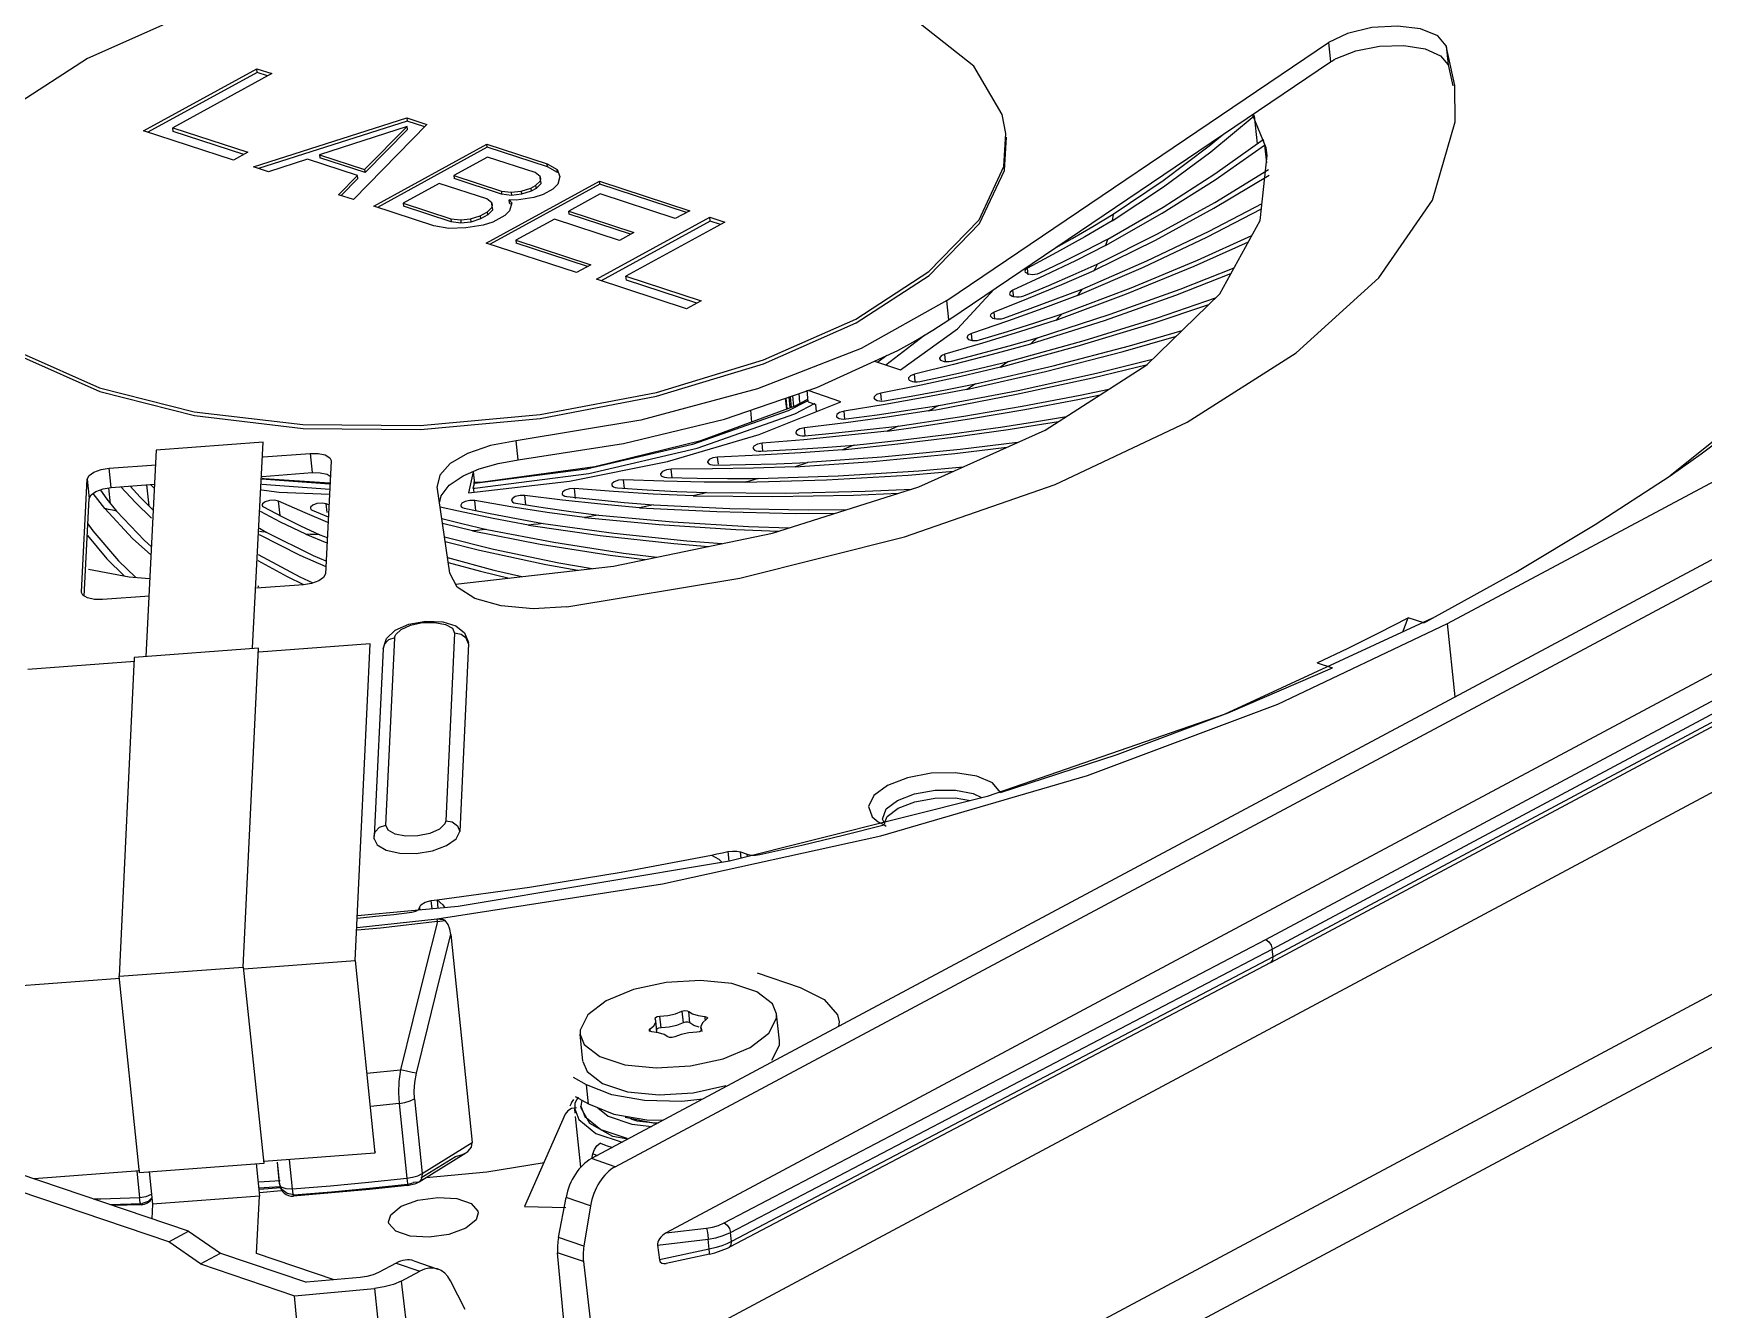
# Model space of a CAD drawing. Header units: millimetres. Extents: x 0 to 594, y 0 to 420.
# Drawn here: x 146.88 to 185.75, y 204.98 to 234.67 of the extents above; entities that cross this region are included whole.
import ezdxf

# ---------------------------------------------------------------- set-up
doc = ezdxf.new("R2010")
doc.units = ezdxf.units.MM
doc.header["$LTSCALE"] = 32.67
doc.layers.add('ASSEM_MEM', color=7, linetype='CONTINUOUS')

msp = doc.modelspace()

# ---------------------------------------------------------------- linework, layer by layer
at = {"layer": 'ASSEM_MEM', "color": 7, "linetype": 'CONTINUOUS'}
for p, q in [((168.765, 233.913), (167.516, 234.896)), ((168.143, 228.457), (177.023, 234.458)), ((177.023, 234.458), (177.069, 234.01)), ((179.962, 233.462), (179.763, 234.385)), ((179.763, 234.385), (179.809, 233.937)), ((179.794, 220.939), (205.227, 234.533)), ((148.145, 234.09), (146.445, 232.986)), ((168.189, 228.009), (177.069, 234.01)), ((149.443, 232.408), (152.08, 233.851)), ((152.089, 233.761), (149.551, 232.373)), ((152.429, 233.736), (150.129, 232.478)), ((152.08, 233.851), (152.429, 233.736)), ((152.089, 233.761), (152.08, 233.851)), ((152.33, 233.682), (152.089, 233.761)), ((169.427, 232.786), (168.765, 233.913)), ((179.809, 233.937), (179.914, 233.452)), ((206.641, 233.485), (159.872, 208.488)), ((179.967, 232.614), (179.962, 233.462)), ((150.129, 232.478), (151.877, 231.905)), ((150.138, 232.388), (150.129, 232.478)), ((152.006, 231.568), (155.575, 232.705)), ((155.583, 232.633), (152.121, 231.531)), ((155.584, 232.506), (153.545, 231.849)), ((156.041, 232.552), (154.337, 230.804)), ((154.593, 231.505), (155.584, 232.506)), ((155.591, 232.434), (154.601, 231.434)), ((155.575, 232.705), (156.041, 232.552)), ((155.575, 232.705), (155.583, 232.633)), ((155.99, 232.5), (155.583, 232.633)), ((155.591, 232.434), (155.584, 232.506)), ((169.516, 232.344), (169.427, 232.786)), ((174.28, 231.92), (175.29, 232.755)), ((175.573, 232.01), (175.254, 232.783)), ((175.29, 232.755), (175.271, 232.795)), ((175.29, 232.755), (175.358, 232.099)), ((151.54, 231.721), (149.443, 232.408)), ((151.778, 231.851), (150.138, 232.388)), ((154.803, 230.652), (157.439, 232.094)), ((157.439, 232.094), (158.837, 231.636)), ((157.447, 232.022), (157.439, 232.094)), ((174.378, 231.403), (175.501, 232.2)), ((174.385, 231.268), (175.535, 232.073)), ((175.535, 232.073), (175.578, 231.66)), ((151.877, 231.905), (151.54, 231.721)), ((153.262, 231.745), (152.356, 231.454)), ((154.427, 231.364), (153.262, 231.745)), ((153.545, 231.849), (154.593, 231.505)), ((153.545, 231.849), (153.552, 231.777)), ((154.601, 231.434), (153.552, 231.777)), ((157.447, 232.022), (154.889, 230.623)), ((157.452, 231.795), (156.667, 231.366)), ((158.845, 231.564), (157.447, 232.022)), ((158.559, 231.432), (157.452, 231.795)), ((175.43, 230.318), (175.597, 231.828)), ((175.597, 231.828), (175.573, 232.01)), ((152.356, 231.454), (152.006, 231.568)), ((153.987, 230.919), (154.427, 231.364)), ((154.435, 231.292), (154.046, 230.899)), ((154.435, 231.292), (154.427, 231.364)), ((154.593, 231.505), (154.601, 231.434)), ((156.667, 231.366), (157.774, 231.003)), ((156.667, 231.366), (156.674, 231.294)), ((157.781, 230.931), (156.674, 231.294)), ((158.678, 231.344), (158.559, 231.432)), ((158.678, 231.344), (158.685, 231.273)), ((158.682, 231.245), (158.678, 231.344)), ((158.837, 231.636), (159.073, 231.509)), ((158.845, 231.564), (158.837, 231.636)), ((159.08, 231.438), (158.845, 231.564)), ((159.08, 231.438), (159.073, 231.509)), ((159.073, 231.509), (159.137, 231.341)), ((159.137, 231.341), (159.088, 231.161)), ((174.356, 230.603), (175.637, 231.372)), ((174.377, 230.741), (175.629, 231.502)), ((154.337, 230.804), (153.987, 230.919)), ((156.33, 231.181), (155.489, 230.721)), ((157.437, 230.819), (156.33, 231.181)), ((157.424, 229.792), (160.061, 231.235)), ((160.068, 231.163), (157.511, 229.764)), ((157.774, 231.003), (158.005, 230.976)), ((157.774, 231.003), (157.781, 230.931)), ((158.012, 230.904), (157.781, 230.931)), ((158.005, 230.976), (158.233, 230.999)), ((158.005, 230.976), (158.012, 230.904)), ((158.241, 230.928), (158.012, 230.904)), ((158.233, 230.999), (158.46, 231.072)), ((158.233, 230.999), (158.241, 230.928)), ((158.467, 231.001), (158.241, 230.928)), ((158.46, 231.072), (158.572, 231.134)), ((158.46, 231.072), (158.467, 231.001)), ((158.58, 231.062), (158.467, 231.001)), ((158.748, 230.925), (158.527, 230.854)), ((158.572, 231.134), (158.682, 231.245)), ((158.572, 231.134), (158.58, 231.062)), ((158.69, 231.173), (158.58, 231.062)), ((158.682, 231.245), (158.69, 231.173)), ((158.973, 231.047), (158.749, 230.925)), ((159.088, 231.161), (158.974, 231.047)), ((160.074, 230.936), (159.345, 230.537)), ((160.061, 231.235), (162.158, 230.547)), ((160.068, 231.163), (160.061, 231.235)), ((162.079, 230.504), (160.068, 231.163)), ((161.822, 230.363), (160.074, 230.936)), ((156.201, 230.193), (154.803, 230.652)), ((155.489, 230.721), (156.596, 230.358)), ((155.489, 230.721), (155.496, 230.649)), ((156.603, 230.287), (155.496, 230.649)), ((157.282, 230.428), (157.45, 230.52)), ((157.556, 230.731), (157.437, 230.819)), ((157.45, 230.52), (157.56, 230.631)), ((157.458, 230.448), (157.45, 230.52)), ((157.568, 230.559), (157.458, 230.448)), ((157.556, 230.731), (157.563, 230.659)), ((157.56, 230.631), (157.556, 230.731)), ((157.56, 230.631), (157.568, 230.559)), ((157.966, 230.547), (157.856, 230.436)), ((158.128, 230.789), (157.955, 230.796)), ((157.955, 230.796), (158.015, 230.727)), ((157.962, 230.724), (157.955, 230.796)), ((157.984, 230.7), (157.962, 230.724)), ((158.015, 230.727), (157.966, 230.547)), ((158.527, 230.854), (158.128, 230.789)), ((159.345, 230.537), (160.859, 230.041)), ((159.352, 230.465), (159.345, 230.537)), ((160.426, 208.3), (202.575, 230.828)), ((162.158, 230.547), (161.822, 230.363)), ((174.193, 229.931), (175.46, 230.587)), ((174.241, 230.069), (175.474, 230.716)), ((156.548, 230.129), (156.201, 230.193)), ((156.95, 230.144), (156.548, 230.129)), ((156.596, 230.358), (156.827, 230.332)), ((156.596, 230.358), (156.603, 230.287)), ((156.834, 230.26), (156.603, 230.287)), ((156.827, 230.332), (157.055, 230.355)), ((156.827, 230.332), (156.834, 230.26)), ((157.063, 230.283), (156.834, 230.26)), ((157.349, 230.21), (156.95, 230.144)), ((157.055, 230.355), (157.282, 230.428)), ((157.055, 230.355), (157.063, 230.283)), ((157.289, 230.356), (157.063, 230.283)), ((157.282, 230.428), (157.289, 230.356)), ((157.458, 230.448), (157.289, 230.356)), ((157.575, 230.283), (157.349, 230.21)), ((157.856, 230.436), (157.575, 230.283)), ((159.008, 230.353), (158.11, 229.862)), ((160.523, 229.856), (159.008, 230.353)), ((160.78, 229.997), (159.352, 230.465)), ((159.988, 228.952), (162.624, 230.395)), ((162.633, 230.305), (160.096, 228.917)), ((162.974, 230.28), (160.674, 229.022)), ((162.624, 230.395), (162.974, 230.28)), ((162.633, 230.305), (162.624, 230.395)), ((162.875, 230.226), (162.633, 230.305)), ((167.72, 229.129), (168.891, 230.333)), ((167.732, 229.042), (168.902, 230.245)), ((171.988, 230.313), (171.352, 229.94)), ((171.541, 230.181), (172.01, 230.462)), ((174.49, 228.609), (175.43, 230.318)), ((159.521, 229.105), (157.424, 229.792)), ((158.11, 229.862), (159.858, 229.289)), ((158.11, 229.862), (158.118, 229.79)), ((159.779, 229.246), (158.118, 229.79)), ((160.859, 230.041), (160.523, 229.856)), ((171.831, 229.733), (171.133, 229.38)), ((171.366, 229.617), (171.882, 229.883)), ((173.898, 229.256), (175.157, 229.822)), ((173.972, 229.394), (175.239, 229.97)), ((159.858, 229.289), (159.521, 229.105)), ((162.085, 228.265), (159.988, 228.952)), ((160.674, 229.022), (162.421, 228.449)), ((160.683, 228.932), (160.674, 229.022)), ((162.322, 228.395), (160.683, 228.932)), ((166.02, 228.026), (167.72, 229.129)), ((166.029, 227.936), (167.732, 229.042)), ((170.034, 229.054), (170.018, 229.213)), ((171.56, 229.151), (170.805, 228.822)), ((171.081, 229.053), (171.641, 229.301)), ((173.472, 228.584), (174.751, 229.083)), ((173.573, 228.721), (174.823, 229.215)), ((202.811, 228.78), (161.609, 206.759)), ((168.389, 227.801), (169.239, 228.718)), ((169.696, 228.535), (169.679, 228.697)), ((171.177, 228.573), (170.371, 228.27)), ((170.688, 228.492), (171.286, 228.722)), ((172.794, 226.957), (174.49, 228.609)), ((162.421, 228.449), (162.085, 228.265)), ((168.143, 228.457), (166.15, 227.343)), ((168.189, 228.009), (168.143, 228.457)), ((169.26, 228.024), (169.243, 228.188)), ((172.918, 227.921), (174.24, 228.365)), ((173.045, 228.056), (174.394, 228.515)), ((175.565, 213.587), (203.401, 228.465)), ((175.713, 213.364), (203.539, 228.237)), ((163.874, 227.074), (166.02, 228.026)), ((163.877, 226.982), (166.029, 227.936)), ((167.062, 226.841), (168.389, 227.801)), ((170.684, 228.003), (169.834, 227.727)), ((172.394, 227.402), (173.618, 227.76)), ((175.683, 213.055), (203.515, 227.93)), ((203.558, 228.055), (175.732, 213.183)), ((166.718, 226.958), (167.631, 227.655)), ((168.97, 227.462), (168.094, 227.206)), ((168.73, 227.526), (168.713, 227.69)), ((168.903, 227.539), (169.55, 227.737)), ((168.923, 227.22), (169.59, 227.401)), ((169.834, 227.727), (168.97, 227.462)), ((170.087, 227.444), (169.198, 227.2)), ((169.59, 227.401), (170.251, 227.587)), ((170.618, 226.936), (172.394, 227.402)), ((172.243, 227.271), (173.483, 227.628)), ((146.648, 227.219), (148.421, 226.428)), ((146.658, 227.129), (148.43, 226.338)), ((161.381, 226.319), (163.874, 227.074)), ((161.385, 226.228), (163.877, 226.982)), ((165.117, 226.43), (166.999, 227.295)), ((166.457, 227.046), (167.062, 226.841)), ((166.745, 227.179), (166.537, 227.02)), ((167.969, 227.107), (167.996, 227.068)), ((167.996, 227.068), (168.076, 227.039)), ((168.111, 227.043), (168.094, 227.206)), ((168.249, 227.046), (168.923, 227.22)), ((169.198, 227.2), (168.299, 226.965)), ((168.894, 226.878), (169.578, 227.041)), ((170.436, 226.804), (172.243, 227.271)), ((171.624, 226.767), (172.929, 227.089)), ((173.732, 225.622), (176.27, 227.241)), ((168.299, 226.965), (167.389, 226.741)), ((167.406, 226.58), (167.389, 226.741)), ((167.509, 226.573), (168.204, 226.722)), ((168.204, 226.722), (168.894, 226.878)), ((169.389, 226.903), (168.47, 226.69)), ((168.597, 226.382), (170.436, 226.804)), ((168.809, 226.514), (170.618, 226.936)), ((170.426, 225.441), (172.794, 226.957)), ((171.532, 226.658), (172.806, 226.97)), ((187.775, 226.62), (184.968, 224.376)), ((148.421, 226.428), (150.627, 225.869)), ((148.43, 226.338), (150.636, 225.78)), ((158.674, 225.801), (161.381, 226.319)), ((158.678, 225.711), (161.385, 226.228)), ((164.494, 225.958), (164.468, 226.21)), ((164.495, 226.219), (164.521, 225.969)), ((164.548, 226.237), (164.574, 225.988)), ((164.723, 226.08), (164.701, 226.289)), ((164.914, 226.099), (164.887, 226.368)), ((165.676, 226.101), (164.911, 226.36)), ((166.622, 226.14), (166.605, 226.298)), ((168.106, 226.377), (168.809, 226.514)), ((169.893, 225.996), (171.243, 226.251)), ((171.19, 226.156), (171.709, 226.263)), ((171.243, 226.251), (171.907, 226.39)), ((150.627, 225.869), (153.158, 225.571)), ((164.447, 225.892), (162.224, 225.109)), ((162.33, 225.019), (164.601, 225.819)), ((162.419, 225.196), (164.612, 226.002)), ((163.568, 225.905), (163.596, 225.629)), ((163.776, 225.336), (165.676, 226.101)), ((164.414, 225.929), (164.388, 226.183)), ((164.427, 225.934), (164.4, 226.187)), ((164.902, 226.125), (164.447, 225.892)), ((164.601, 225.819), (165.08, 226.065)), ((164.612, 226.002), (164.887, 226.15)), ((164.914, 226.099), (165.094, 226.039)), ((165.111, 225.873), (165.094, 226.039)), ((165.767, 225.697), (165.748, 225.881)), ((167.714, 225.886), (166.755, 225.743)), ((167.233, 225.901), (167.95, 226.011)), ((167.764, 225.912), (167.714, 225.886)), ((168.534, 225.765), (169.893, 225.996)), ((168.716, 225.711), (169.957, 225.923)), ((169.957, 225.923), (171.19, 226.156)), ((150.636, 225.78), (153.165, 225.481)), ((153.158, 225.571), (155.886, 225.548)), ((153.165, 225.481), (155.892, 225.458)), ((155.886, 225.548), (158.674, 225.801)), ((155.892, 225.458), (158.678, 225.711)), ((161.019, 225.673), (158.12, 225.195)), ((165.791, 225.612), (164.825, 225.493)), ((164.844, 225.308), (164.825, 225.493)), ((166.75, 225.419), (165.782, 225.313)), ((166.755, 225.743), (165.791, 225.612)), ((166.283, 225.453), (167.006, 225.536)), ((166.751, 225.419), (167.407, 225.511)), ((167.006, 225.536), (167.516, 225.609)), ((167.407, 225.511), (168.062, 225.608)), ((167.485, 224.12), (170.426, 225.441)), ((168.062, 225.608), (168.716, 225.711)), ((168.288, 225.277), (169.571, 225.457)), ((169.385, 225.512), (170.133, 225.626)), ((169.571, 225.457), (170.194, 225.552)), ((170.133, 225.626), (170.879, 225.747)), ((170.194, 225.552), (170.736, 225.64)), ((170.662, 224.178), (173.732, 225.622)), ((170.879, 225.747), (170.912, 225.752)), ((152.232, 225.161), (149.743, 224.975)), ((151.986, 220.373), (152.232, 225.161)), ((158.166, 224.747), (158.12, 225.195)), ((162.224, 225.109), (159.752, 224.535)), ((159.951, 224.597), (162.419, 225.196)), ((164.812, 225.218), (163.842, 225.136)), ((163.861, 224.953), (163.842, 225.136)), ((165.782, 225.313), (164.812, 225.218)), ((165.261, 225.038), (165.987, 225.093)), ((168.329, 224.893), (169.533, 225.04)), ((185.694, 224.885), (186.376, 225.403)), ((149.743, 224.975), (149.497, 220.169)), ((152.231, 224.818), (153.326, 224.9)), ((153.326, 224.9), (153.372, 224.451)), ((153.812, 224.718), (153.678, 222.099)), ((153.812, 224.732), (153.812, 224.718)), ((159.806, 224.434), (162.33, 225.019)), ((162.572, 224.697), (162.599, 224.658)), ((162.825, 224.645), (162.807, 224.814)), ((163.626, 225.02), (163.663, 224.975)), ((165.712, 224.984), (164.742, 224.915)), ((166.626, 224.811), (164.898, 224.685)), ((184.968, 224.376), (185.694, 224.885)), ((148.004, 221.678), (148.138, 224.298)), ((148.138, 224.298), (148.185, 223.849)), ((148.647, 224.553), (149.742, 224.634)), ((148.694, 224.104), (148.647, 224.553)), ((153.773, 224.181), (152.192, 224.298)), ((152.206, 224.325), (152.251, 224.317)), ((152.208, 224.365), (153.372, 224.451)), ((152.251, 224.317), (153.777, 224.211)), ((153.721, 224.413), (153.794, 224.369)), ((156.34, 224.393), (156.28, 224.134)), ((156.563, 224.158), (156.886, 224.378)), ((157.117, 224.469), (157.011, 223.983)), ((157.117, 224.469), (157.145, 224.2)), ((157.155, 224.092), (159.806, 224.434)), ((159.752, 224.535), (157.156, 224.201)), ((157.339, 224.241), (159.951, 224.597)), ((160.637, 224.079), (160.616, 224.284)), ((161.475, 224.412), (161.494, 224.38)), ((161.749, 224.331), (161.729, 224.529)), ((163.448, 224.226), (165.336, 224.285)), ((164.608, 224.586), (163.644, 224.554)), ((165.336, 224.285), (167.239, 224.395)), ((167.239, 224.395), (168.293, 224.483)), ((183.223, 223.244), (184.968, 224.376)), ((148.544, 223.616), (148.275, 223.969)), ((148.445, 224.04), (148.594, 223.836)), ((148.682, 223.725), (148.643, 224.099)), ((148.694, 224.104), (149.702, 224.179)), ((149.576, 223.675), (149.525, 224.166)), ((149.698, 224.092), (149.608, 224.172)), ((152.192, 224.051), (152.604, 223.994)), ((152.198, 224.182), (153.779, 224.066)), ((152.604, 223.994), (153.773, 223.949)), ((156.28, 224.134), (156.282, 224.12)), ((156.574, 222.11), (156.282, 224.12)), ((157.121, 224.09), (157.145, 224.2)), ((157.121, 224.091), (157.155, 224.092)), ((157.121, 224.09), (157.131, 223.995)), ((157.156, 224.201), (157.125, 224.2)), ((157.126, 224.233), (157.339, 224.241)), ((158.342, 223.7), (158.319, 223.919)), ((159.186, 223.964), (159.192, 223.946)), ((159.5, 223.851), (159.476, 224.08)), ((160.344, 224.166), (160.355, 224.142)), ((161.855, 224.016), (162.551, 223.986)), ((163.446, 224.226), (162.496, 224.233)), ((164.082, 223.046), (167.485, 224.12)), ((165.968, 223.926), (167.019, 223.973)), ((167.156, 222.956), (170.662, 224.178)), ((148.068, 221.58), (148.185, 223.849)), ((148.544, 223.616), (149.19, 222.919)), ((148.594, 223.836), (148.819, 223.554)), ((148.819, 223.554), (149.47, 222.871)), ((149.634, 223.392), (149.264, 223.753)), ((152.635, 223.301), (152.166, 223.544)), ((152.241, 223.653), (152.666, 223.432)), ((152.624, 223.453), (152.589, 223.79)), ((153.333, 223.647), (153.33, 223.625)), ((153.373, 223.576), (153.746, 223.419)), ((153.76, 223.702), (153.698, 223.724)), ((153.719, 223.523), (153.698, 223.724)), ((156.779, 223.551), (156.35, 223.649)), ((157.586, 223.384), (156.779, 223.551)), ((156.829, 223.691), (156.83, 223.689)), ((156.912, 223.628), (157.515, 223.502)), ((157.178, 223.563), (157.153, 223.802)), ((158.012, 223.805), (158.014, 223.795)), ((158.11, 223.739), (158.745, 223.64)), ((159.707, 223.407), (158.842, 223.527)), ((160.986, 223.634), (160.086, 223.717)), ((148.155, 223.262), (148.27, 223.094)), ((152.146, 223.157), (152.302, 223.067)), ((153.227, 223.016), (152.635, 223.301)), ((157.101, 223.098), (156.405, 223.27)), ((157.439, 223.127), (158.998, 222.83)), ((158.409, 223.228), (157.586, 223.384)), ((158.409, 223.228), (160.073, 222.99)), ((158.745, 223.269), (160.392, 223.042)), ((160.039, 223.461), (161.761, 223.305)), ((181.377, 222.138), (183.223, 223.244)), ((148.141, 222.991), (148.596, 222.445)), ((149.19, 222.919), (149.618, 222.536)), ((149.47, 222.871), (149.628, 222.732)), ((152.138, 223.013), (153.083, 222.533)), ((152.302, 223.067), (153.395, 222.523)), ((153.227, 223.016), (153.715, 222.817)), ((153.553, 223.005), (153.721, 222.938)), ((156.451, 222.955), (157.59, 222.671)), ((156.467, 222.848), (157.266, 222.644)), ((160.073, 222.99), (161.788, 222.801)), ((160.38, 222.274), (164.082, 223.046)), ((161.788, 222.801), (162.595, 222.736)), ((163.327, 221.994), (167.156, 222.956)), ((148.596, 222.445), (148.998, 222.049)), ((152.107, 222.405), (152.786, 222.033)), ((152.114, 222.546), (153.087, 222.023)), ((153.083, 222.533), (153.687, 222.269)), ((153.395, 222.523), (153.693, 222.395)), ((156.521, 222.474), (157.6, 222.181)), ((156.537, 222.363), (157.289, 222.155)), ((157.266, 222.644), (158.805, 222.313)), ((157.59, 222.671), (159.115, 222.351)), ((158.805, 222.313), (159.554, 222.18)), ((159.115, 222.351), (159.886, 222.218)), ((160.308, 222.529), (161.114, 222.427)), ((162.523, 204.492), (196.165, 222.473)), ((148.163, 222.207), (149.112, 222.027)), ((149.112, 222.027), (149.59, 221.991)), ((152.786, 222.033), (153.172, 221.851)), ((153.087, 222.023), (153.386, 221.884)), ((156.71, 221.856), (160.38, 222.274)), ((157.289, 222.155), (157.955, 221.998)), ((157.6, 222.181), (158.25, 222.032)), ((159.298, 221.325), (163.327, 221.994)), ((179.438, 221.061), (181.377, 222.138)), ((148.004, 221.664), (148.004, 221.678)), ((148.036, 221.599), (148.004, 221.664)), ((148.142, 221.535), (148.036, 221.599)), ((149.586, 221.578), (148.491, 221.497)), ((153.169, 221.844), (152.074, 221.763)), ((152.104, 221.814), (152.132, 221.798)), ((175.84, 219.063), (179.794, 220.939)), ((178.189, 220.72), (178.879, 221.075)), ((179.236, 220.954), (178.879, 221.075)), ((179.971, 219.231), (179.794, 220.939)), ((150.034, 206.552), (109.138, 220.426)), ((152.12, 220.366), (149.233, 220.15)), ((151.769, 212.947), (152.12, 220.366)), ((154.718, 220.47), (152.129, 220.276)), ((154.369, 213.095), (154.718, 220.47)), ((155.021, 220.354), (155.101, 220.59)), ((155.086, 216.245), (155.293, 220.609)), ((155.293, 220.609), (155.148, 220.562)), ((155.293, 220.609), (155.296, 220.633)), ((155.296, 220.633), (155.304, 220.657)), ((155.304, 220.657), (155.316, 220.682)), ((156.685, 220.713), (156.48, 216.349)), ((157.012, 220.467), (156.806, 216.103)), ((156.919, 220.722), (157.011, 220.495)), ((157.012, 220.467), (156.958, 220.598)), ((157.012, 220.467), (157.011, 220.494)), ((149.243, 220.06), (146.754, 219.874)), ((149.233, 220.15), (148.882, 212.731)), ((155.021, 220.354), (154.814, 215.99)), ((176.755, 220.028), (177.114, 219.906)), ((174.687, 218.86), (177.114, 219.906)), ((172.101, 217.89), (174.687, 218.86)), ((169.385, 217.009), (172.101, 217.89)), ((169.081, 216.918), (163.079, 215.413)), ((166.438, 216.935), (166.314, 216.682)), ((166.99, 216.822), (167.39, 216.976)), ((166.314, 216.682), (166.399, 216.444)), ((166.641, 216.39), (166.729, 216.624)), ((166.729, 216.624), (166.99, 216.822)), ((166.749, 216.447), (167.009, 216.642)), ((154.94, 216.198), (155.086, 216.245)), ((155.137, 216.128), (155.086, 216.245)), ((155.299, 216.037), (155.137, 216.128)), ((165.727, 216.012), (166.68, 216.252)), ((166.399, 216.444), (166.54, 216.325)), ((166.54, 216.325), (166.68, 216.252)), ((166.707, 216.267), (166.641, 216.39)), ((166.68, 216.252), (166.731, 216.222)), ((166.692, 216.295), (166.749, 216.447)), ((154.815, 215.926), (154.883, 215.792)), ((155.545, 215.991), (155.299, 216.037)), ((161.522, 214.881), (166.605, 215.999)), ((163.079, 215.413), (156.769, 214.353)), ((162.66, 215.552), (162.835, 215.454)), ((162.835, 215.454), (162.903, 215.383)), ((163.047, 215.632), (163.07, 215.411)), ((163.338, 215.625), (163.497, 215.571)), ((163.353, 215.481), (163.338, 215.625)), ((163.497, 215.571), (163.583, 215.553)), ((163.502, 215.519), (163.497, 215.571)), ((191.046, 215.037), (170.789, 204.211)), ((156.279, 214.072), (161.522, 214.881)), ((156.769, 214.353), (154.424, 214.14)), ((155.688, 214.22), (155.785, 214.243)), ((155.872, 214.329), (155.878, 214.272)), ((156.144, 214.492), (156.279, 214.509)), ((156.164, 214.298), (156.144, 214.492)), ((156.279, 214.509), (156.299, 214.31)), ((154.958, 213.854), (154.416, 213.801)), ((154.419, 213.866), (156.279, 214.072)), ((156.287, 214.007), (154.958, 213.854)), ((156.595, 213.7), (156.574, 213.826)), ((191.166, 213.872), (171.422, 203.318)), ((156.595, 213.7), (157.096, 208.861)), ((162.961, 206.992), (175.565, 213.587)), ((151.78, 212.901), (154.369, 213.095)), ((154.369, 213.095), (154.833, 208.612)), ((175.683, 213.055), (163.082, 206.428)), ((163.108, 206.769), (175.713, 213.364)), ((175.732, 213.183), (163.13, 206.556)), ((175.732, 213.183), (175.713, 213.364)), ((146.405, 212.498), (148.894, 212.685)), ((148.882, 212.731), (151.769, 212.947)), ((149.356, 208.158), (148.882, 212.731)), ((151.769, 212.947), (152.243, 208.374)), ((163.725, 212.812), (164.728, 212.471)), ((164.728, 212.471), (165.287, 212.194)), ((161.465, 211.804), (161.648, 211.82)), ((161.976, 211.916), (162.004, 211.647)), ((162.163, 211.645), (162.135, 211.914)), ((162.351, 211.816), (162.505, 211.794)), ((164.244, 211.227), (164.179, 211.854)), ((161.229, 211.453), (161.211, 211.474)), ((161.278, 211.441), (161.229, 211.453)), ((161.237, 211.459), (161.233, 211.505)), ((161.432, 211.419), (161.278, 211.441)), ((161.353, 211.743), (161.381, 211.474)), ((161.366, 211.698), (161.353, 211.743)), ((161.365, 211.664), (161.366, 211.698)), ((161.394, 211.429), (161.367, 211.698)), ((161.403, 211.794), (161.465, 211.804)), ((161.492, 211.535), (161.465, 211.804)), ((161.676, 211.551), (161.492, 211.535)), ((161.852, 211.589), (161.676, 211.551)), ((162.004, 211.647), (161.852, 211.589)), ((162.061, 211.663), (162.004, 211.647)), ((162.122, 211.662), (162.061, 211.663)), ((162.163, 211.645), (162.122, 211.662)), ((162.319, 211.431), (162.136, 211.415)), ((162.252, 211.588), (162.163, 211.645)), ((162.379, 211.547), (162.252, 211.588)), ((162.381, 211.441), (162.319, 211.431)), ((162.422, 211.491), (162.417, 211.537)), ((162.417, 211.537), (162.431, 211.492)), ((162.431, 211.492), (162.436, 211.443)), ((162.505, 211.794), (162.512, 211.726)), ((165.634, 211.669), (165.622, 211.562)), ((150.495, 206.798), (137.445, 211.225)), ((159.669, 210.753), (159.604, 211.381)), ((162.933, 210.814), (163.567, 211.077)), ((159.669, 210.752), (159.767, 210.513)), ((160.646, 210.674), (161.378, 210.6)), ((162.173, 210.649), (162.933, 210.814)), ((154.646, 210.477), (155.424, 210.557)), ((159.757, 210.208), (159.456, 210.379)), ((159.767, 210.513), (160.128, 210.234)), ((161.378, 210.6), (162.173, 210.649)), ((155.754, 209.879), (155.934, 208.14)), ((159.563, 209.918), (159.486, 209.778)), ((159.492, 209.937), (159.804, 209.76)), ((160.345, 209.974), (159.757, 210.208)), ((159.804, 209.76), (159.757, 210.208)), ((160.128, 210.234), (160.71, 210.046)), ((161.108, 209.84), (160.345, 209.974)), ((160.71, 210.046), (161.443, 209.972)), ((161.443, 209.972), (162.237, 210.021)), ((162.464, 209.874), (161.971, 209.82)), ((162.237, 210.021), (162.997, 210.186)), ((155.394, 209.769), (154.727, 209.701)), ((155.394, 209.769), (155.575, 208.03)), ((159.262, 209.524), (158.313, 207.372)), ((159.318, 209.602), (159.262, 209.524)), ((159.408, 209.79), (159.364, 209.71)), ((159.408, 209.79), (159.464, 209.867)), ((159.486, 209.778), (159.482, 209.646)), ((159.482, 209.646), (159.578, 209.395)), ((159.492, 209.548), (159.482, 209.646)), ((159.649, 209.848), (159.626, 209.706)), ((159.631, 209.662), (159.626, 209.706)), ((159.626, 209.706), (159.717, 209.47)), ((159.829, 209.303), (159.631, 209.661)), ((159.804, 209.76), (160.392, 209.526)), ((160.021, 209.673), (160.261, 209.475)), ((160.392, 209.526), (161.156, 209.391)), ((161.971, 209.82), (161.108, 209.84)), ((159.623, 208.286), (159.5, 209.467)), ((159.578, 209.395), (159.971, 209.075)), ((159.717, 209.47), (160.087, 209.168)), ((160.37, 209.006), (159.829, 209.303)), ((160.087, 209.168), (160.696, 208.962)), ((160.261, 209.475), (160.807, 209.289)), ((161.307, 209.313), (160.654, 209.442)), ((160.785, 209.416), (160.924, 209.369)), ((160.807, 209.289), (161.272, 209.236)), ((160.924, 209.369), (161.425, 209.313)), ((161.156, 209.391), (161.544, 209.382)), ((161.415, 209.313), (161.307, 209.313)), ((155.934, 208.14), (157.096, 208.861)), ((159.971, 209.075), (160.582, 208.868)), ((159.999, 208.787), (160.082, 208.853)), ((160.082, 208.851), (160.215, 208.797)), ((160.215, 208.797), (160.358, 208.748)), ((160.714, 208.938), (160.37, 209.006)), ((152.243, 208.374), (149.356, 208.158)), ((152.068, 208.376), (152.147, 207.614)), ((152.245, 208.418), (152.243, 208.374)), ((154.833, 208.612), (152.245, 208.418)), ((152.56, 208.407), (152.614, 207.885)), ((152.615, 207.9), (152.562, 208.407)), ((152.838, 208.462), (152.908, 207.785)), ((154.835, 208.655), (154.833, 208.612)), ((155.861, 207.948), (156.946, 208.621)), ((155.898, 208.038), (156.708, 208.541)), ((156.946, 208.621), (156.995, 208.657)), ((157.436, 208.178), (158.767, 208.401)), ((160.426, 208.3), (159.872, 208.488)), ((159.876, 208.487), (159.902, 208.597)), ((159.902, 208.597), (160.008, 208.561)), ((149.358, 208.201), (146.9, 208.017)), ((149.289, 208.194), (149.353, 207.582)), ((149.579, 208.192), (149.658, 207.429)), ((152.134, 207.947), (152.628, 207.981)), ((155.69, 207.914), (155.731, 207.934)), ((155.843, 207.939), (155.731, 207.934)), ((155.833, 208.091), (155.934, 208.14)), ((155.861, 207.948), (155.843, 207.939)), ((156.024, 208.05), (157.436, 208.178)), ((149.353, 207.582), (149.509, 207.607)), ((149.371, 207.466), (149.353, 207.582)), ((149.509, 207.607), (149.63, 207.661)), ((149.643, 207.579), (149.558, 207.49)), ((152.147, 207.614), (149.658, 207.429)), ((152.078, 206.282), (152.147, 207.614)), ((152.138, 207.806), (152.373, 207.822)), ((152.145, 207.778), (152.64, 207.813)), ((152.148, 207.698), (152.65, 207.743)), ((152.373, 207.822), (152.623, 207.841)), ((152.615, 207.9), (152.614, 207.885)), ((152.614, 207.885), (152.646, 207.834)), ((152.646, 207.834), (152.755, 207.792)), ((152.669, 207.768), (152.65, 207.813)), ((152.755, 207.792), (152.908, 207.785)), ((152.936, 207.617), (152.941, 207.647)), ((155.591, 207.861), (155.587, 207.89)), ((159.103, 206.655), (159.279, 207.584)), ((159.849, 207.39), (159.279, 207.584)), ((148.656, 207.422), (149.412, 207.446)), ((149.396, 207.415), (148.737, 207.394)), ((149.412, 207.446), (149.396, 207.415)), ((149.558, 207.49), (149.412, 207.446)), ((149.658, 207.429), (149.641, 207.088)), ((155.443, 207.378), (155.833, 207.521)), ((158.313, 207.372), (159.273, 207.347)), ((159.849, 207.39), (159.695, 206.454)), ((150.034, 206.552), (150.495, 206.798)), ((150.495, 206.798), (151.241, 206.288)), ((161.609, 206.759), (162.544, 206.872)), ((162.938, 206.696), (163.108, 206.769)), ((163.13, 206.556), (163.108, 206.769)), ((150.774, 206.038), (150.034, 206.552)), ((159.695, 206.454), (159.103, 206.655)), ((161.408, 206.472), (162.588, 206.615)), ((161.408, 206.472), (161.455, 206.131)), ((162.613, 206.38), (161.455, 206.131)), ((162.613, 206.38), (162.588, 206.615)), ((162.769, 206.417), (162.613, 206.38)), ((150.774, 206.038), (151.241, 206.288)), ((150.774, 206.038), (152.957, 205.298)), ((151.241, 206.288), (153.241, 205.61)), ((153.885, 205.669), (152.078, 206.282)), ((155.323, 206.057), (154.917, 205.84)), ((155.323, 206.057), (155.877, 205.869)), ((155.735, 206.108), (156.294, 205.919)), ((159.685, 206.093), (159.084, 206.297)), ((159.305, 203.836), (159.084, 206.297)), ((159.685, 206.093), (159.975, 203.609)), ((162.617, 206.267), (161.611, 206.05)), ((154.489, 205.723), (153.241, 205.61)), ((155.442, 205.636), (155.877, 205.869)), ((155.442, 205.636), (156.016, 200.727)), ((156.928, 204.975), (156.587, 205.647)), ((152.957, 205.298), (154.821, 205.467)), ((153.42, 200.413), (152.957, 205.298)), ((154.821, 205.467), (155.3, 200.81))]:
    msp.add_line(p, q, dxfattribs=at)
for points in [[(152.783, 235.797), (150.291, 235.042), (148.145, 234.09)], [(179.763, 234.385), (179.565, 234.615), (179.165, 234.776), (178.625, 234.843), (178.028, 234.806), (177.464, 234.671), (177.023, 234.458)], [(177.201, 234.089), (177.658, 234.268), (178.209, 234.375), (178.771, 234.39), (179.268, 234.313), (179.631, 234.153), (179.809, 233.937)], [(177.069, 234.01), (177.111, 234.037), (177.155, 234.063), (177.201, 234.089)], [(176.27, 227.241), (178.192, 228.984), (179.438, 230.794), (179.967, 232.614)], [(168.891, 230.333), (169.47, 231.572), (169.516, 232.344)], [(168.902, 230.245), (169.48, 231.484), (169.525, 232.254)], [(172.01, 230.462), (173.171, 231.246), (174.245, 232.053), (174.546, 232.305)], [(175.525, 232.115), (175.513, 232.158), (175.501, 232.2)], [(171.988, 230.313), (173.178, 231.105), (174.28, 231.92)], [(171.831, 229.733), (173.149, 230.487), (174.385, 231.268)], [(171.883, 229.883), (173.171, 230.63), (174.378, 231.403)], [(171.56, 229.152), (172.996, 229.862), (174.356, 230.603)], [(171.641, 229.301), (173.046, 230.006), (174.377, 230.741)], [(170.682, 229.694), (171.06, 229.903), (171.541, 230.181)], [(172.01, 230.462), (172.003, 230.412), (171.996, 230.363), (171.988, 230.313)], [(171.352, 229.94), (170.695, 229.573), (170.018, 229.213)], [(171.177, 228.573), (172.719, 229.235), (174.193, 229.931)], [(171.286, 228.722), (172.797, 229.379), (174.241, 230.069)], [(171.882, 229.883), (171.866, 229.833), (171.849, 229.783), (171.831, 229.733)], [(171.133, 229.38), (170.415, 229.035), (169.679, 228.697)], [(170.301, 229.097), (170.839, 229.355), (171.366, 229.617)], [(170.822, 228.149), (172.426, 228.754), (173.972, 229.394)], [(169.933, 228.569), (170.512, 228.808), (171.081, 229.053)], [(170.018, 229.213), (169.962, 229.165), (169.955, 229.137)], [(169.955, 229.137), (169.965, 229.114), (170.03, 229.077), (170.132, 229.064)], [(170.132, 229.064), (170.191, 229.068), (170.25, 229.08), (170.301, 229.097)], [(170.685, 228.003), (172.321, 228.611), (173.898, 229.256)], [(171.641, 229.301), (171.614, 229.251), (171.588, 229.201), (171.56, 229.151)], [(170.805, 228.822), (170.032, 228.501), (169.243, 228.188)], [(169.679, 228.697), (169.614, 228.651), (169.602, 228.615)], [(169.602, 228.615), (169.607, 228.599), (169.663, 228.559), (169.761, 228.542)], [(169.761, 228.542), (169.82, 228.544), (169.88, 228.553), (169.933, 228.569)], [(170.088, 227.445), (171.805, 227.994), (173.472, 228.584)], [(170.251, 227.587), (171.937, 228.135), (173.573, 228.721)], [(171.286, 228.722), (171.25, 228.672), (171.214, 228.623), (171.177, 228.573)], [(170.371, 228.27), (169.549, 227.975), (168.713, 227.69)], [(169.243, 228.188), (169.171, 228.144), (169.152, 228.1)], [(169.466, 228.048), (170.081, 228.267), (170.688, 228.492)], [(169.55, 227.737), (170.19, 227.94), (170.821, 228.149)], [(170.821, 228.149), (170.777, 228.1), (170.731, 228.051), (170.684, 228.003)], [(166.999, 227.295), (167.416, 227.527), (167.814, 227.765), (168.189, 228.009)], [(169.152, 228.1), (169.153, 228.092), (169.2, 228.049), (169.292, 228.028)], [(169.292, 228.028), (169.35, 228.027), (169.411, 228.034), (169.466, 228.048)], [(169.39, 226.903), (171.175, 227.391), (172.918, 227.921)], [(169.578, 227.041), (171.333, 227.528), (173.045, 228.056)], [(168.713, 227.69), (168.633, 227.648), (168.606, 227.596)], [(168.606, 227.596), (168.643, 227.55), (168.729, 227.526)], [(168.729, 227.526), (168.785, 227.523), (168.846, 227.527), (168.903, 227.539)], [(170.251, 227.587), (170.197, 227.539), (170.142, 227.492), (170.087, 227.444)], [(166.15, 227.343), (163.737, 226.399), (161.019, 225.673)], [(168.094, 227.206), (168.007, 227.167), (167.969, 227.116), (167.969, 227.107)], [(168.076, 227.039), (168.131, 227.034), (168.191, 227.036), (168.249, 227.046)], [(169.578, 227.041), (169.516, 226.995), (169.453, 226.949), (169.389, 226.903)], [(168.47, 226.69), (167.541, 226.489), (166.605, 226.298)], [(167.389, 226.741), (167.297, 226.705), (167.249, 226.654), (167.247, 226.637)], [(167.247, 226.637), (167.266, 226.605), (167.338, 226.573)], [(167.95, 226.011), (169.799, 226.366), (171.624, 226.767)], [(167.97, 225.931), (169.762, 226.274), (171.532, 226.658)], [(158.166, 224.747), (160.617, 225.132), (162.963, 225.699), (165.117, 226.43)], [(168.596, 226.382), (167.653, 226.204), (166.703, 226.037), (165.748, 225.881)], [(166.605, 226.298), (166.507, 226.266), (166.451, 226.216), (166.445, 226.19)], [(166.689, 226.123), (167.399, 226.247), (168.106, 226.377)], [(167.338, 226.573), (167.39, 226.565), (167.45, 226.565), (167.509, 226.573)], [(168.809, 226.514), (168.739, 226.47), (168.668, 226.426), (168.596, 226.382)], [(165.748, 225.881), (165.646, 225.852), (165.58, 225.804), (165.57, 225.77)], [(165.794, 225.7), (166.515, 225.797), (167.233, 225.901)], [(166.445, 226.19), (166.457, 226.165), (166.521, 226.13)], [(166.521, 226.13), (166.571, 226.12), (166.629, 226.118), (166.689, 226.123)], [(167.714, 225.886), (167.799, 225.902), (167.885, 225.915), (167.97, 225.931)], [(167.862, 225.964), (167.813, 225.938), (167.764, 225.912)], [(167.95, 226.011), (167.921, 225.996), (167.891, 225.98), (167.862, 225.964)], [(164.825, 225.493), (164.718, 225.467), (164.644, 225.421), (164.627, 225.379)], [(164.833, 225.307), (165.558, 225.377), (166.283, 225.453)], [(165.57, 225.77), (165.576, 225.752), (165.631, 225.714)], [(165.631, 225.714), (165.678, 225.702), (165.735, 225.697), (165.794, 225.7)], [(165.987, 225.093), (167.121, 225.215), (168.254, 225.355), (169.385, 225.512)], [(167.006, 225.536), (166.922, 225.497), (166.836, 225.458), (166.75, 225.419)], [(167.516, 225.609), (168.026, 225.685), (168.534, 225.765)], [(158.12, 225.195), (157.519, 225.083), (156.989, 224.899)], [(157.011, 223.983), (159.358, 224.256), (161.642, 224.712), (163.776, 225.336)], [(163.842, 225.136), (163.732, 225.114), (163.65, 225.071), (163.626, 225.02)], [(163.812, 224.948), (164.536, 224.989), (165.261, 225.038)], [(164.627, 225.379), (164.63, 225.369), (164.676, 225.328)], [(164.676, 225.328), (164.72, 225.314), (164.775, 225.307), (164.833, 225.307)], [(165.987, 225.093), (165.896, 225.057), (165.804, 225.02), (165.712, 224.984)], [(165.713, 224.984), (167.001, 225.12), (168.288, 225.277)], [(169.784, 225.153), (168.447, 224.989), (166.626, 224.811)], [(153.326, 224.9), (153.512, 224.897), (153.675, 224.862), (153.78, 224.797), (153.812, 224.732)], [(156.989, 224.899), (156.583, 224.662), (156.34, 224.393)], [(156.886, 224.378), (157.257, 224.54), (157.698, 224.667), (158.166, 224.747)], [(162.807, 224.814), (162.695, 224.796), (162.607, 224.755), (162.572, 224.704), (162.572, 224.697)], [(162.599, 224.658), (162.635, 224.64), (162.684, 224.629), (162.74, 224.624)], [(162.74, 224.624), (163.457, 224.638), (164.177, 224.658), (164.898, 224.685)], [(164.742, 224.915), (163.774, 224.858), (162.807, 224.814)], [(163.663, 224.975), (163.703, 224.959), (163.755, 224.95), (163.812, 224.948)], [(164.898, 224.685), (164.802, 224.651), (164.705, 224.618), (164.608, 224.586)], [(164.61, 224.586), (166.416, 224.712), (168.329, 224.893)], [(148.138, 224.298), (148.179, 224.382), (148.292, 224.463)], [(148.292, 224.463), (148.46, 224.523), (148.647, 224.553)], [(153.372, 224.451), (153.559, 224.449), (153.721, 224.413)], [(160.616, 224.284), (160.502, 224.275), (160.402, 224.24), (160.348, 224.19), (160.344, 224.166)], [(162.496, 224.233), (161.552, 224.252), (160.616, 224.284)], [(161.729, 224.529), (161.616, 224.516), (161.521, 224.478), (161.476, 224.427), (161.475, 224.412)], [(161.494, 224.38), (161.526, 224.36), (161.571, 224.347), (161.625, 224.34)], [(161.625, 224.34), (162.33, 224.324), (163.039, 224.316), (163.75, 224.315)], [(163.644, 224.554), (162.684, 224.536), (161.729, 224.529)], [(163.75, 224.315), (163.649, 224.285), (163.548, 224.255), (163.446, 224.226)], [(163.75, 224.315), (165.614, 224.38), (167.492, 224.495), (168.519, 224.584)], [(148.185, 223.849), (148.226, 223.934), (148.339, 224.015), (148.506, 224.075), (148.694, 224.104)], [(149.264, 223.753), (148.92, 224.12), (148.919, 224.121)], [(149.133, 224.137), (149.371, 223.881), (149.641, 223.61), (149.672, 223.581)], [(156.337, 223.741), (156.37, 223.913), (156.563, 224.158)], [(158.319, 223.919), (158.208, 223.919), (158.098, 223.892), (158.026, 223.845), (158.012, 223.805)], [(160.086, 223.717), (159.196, 223.812), (158.319, 223.919)], [(159.476, 224.08), (159.363, 224.075), (159.258, 224.044), (159.195, 223.996), (159.186, 223.964)], [(159.192, 223.946), (159.215, 223.924), (159.253, 223.906), (159.301, 223.895)], [(159.301, 223.895), (159.965, 223.824), (160.635, 223.758), (161.311, 223.7)], [(162.235, 223.908), (161.307, 223.953), (160.387, 224.01), (159.476, 224.08)], [(160.355, 224.142), (160.383, 224.121), (160.424, 224.105), (160.476, 224.096)], [(160.476, 224.096), (161.163, 224.052), (161.855, 224.016)], [(162.551, 223.986), (162.446, 223.959), (162.341, 223.933), (162.235, 223.908)], [(162.237, 223.908), (164.091, 223.892), (165.968, 223.926)], [(162.551, 223.986), (164.382, 223.977), (166.236, 224.017), (167.326, 224.07)], [(148.819, 223.554), (148.726, 223.574), (148.635, 223.595), (148.544, 223.616)], [(152.217, 223.726), (152.209, 223.7), (152.209, 223.695)], [(152.209, 223.695), (152.217, 223.674), (152.241, 223.653)], [(152.589, 223.79), (152.498, 223.811), (152.381, 223.806), (152.276, 223.773), (152.217, 223.726)], [(153.739, 223.291), (153.205, 223.514), (152.589, 223.79)], [(153.33, 223.625), (153.33, 223.621), (153.344, 223.596), (153.373, 223.576)], [(153.698, 223.724), (153.601, 223.742), (153.483, 223.731), (153.384, 223.696), (153.333, 223.647)], [(157.153, 223.802), (157.044, 223.806), (156.931, 223.783), (156.852, 223.739), (156.829, 223.691)], [(156.83, 223.689), (156.842, 223.664), (156.871, 223.643), (156.912, 223.628)], [(158.842, 223.527), (157.991, 223.659), (157.153, 223.802)], [(157.515, 223.502), (158.125, 223.382), (158.744, 223.269)], [(158.014, 223.795), (158.032, 223.771), (158.065, 223.752), (158.11, 223.739)], [(158.745, 223.64), (159.389, 223.547), (160.039, 223.461)], [(161.311, 223.7), (161.203, 223.678), (161.094, 223.656), (160.986, 223.634)], [(160.986, 223.634), (162.791, 223.543), (164.629, 223.502), (165.54, 223.506)], [(161.311, 223.7), (163.094, 223.618), (164.91, 223.584), (165.81, 223.591)], [(148.27, 223.094), (148.864, 222.399), (149.262, 222.016)], [(152.666, 223.432), (153.103, 223.215), (153.553, 223.005)], [(156.389, 223.385), (156.855, 223.266), (157.439, 223.127)], [(157.439, 223.127), (157.326, 223.117), (157.214, 223.107), (157.101, 223.098)], [(157.102, 223.098), (158.675, 222.79), (160.308, 222.529)], [(158.744, 223.269), (158.633, 223.255), (158.521, 223.241), (158.409, 223.228)], [(160.039, 223.461), (159.928, 223.443), (159.817, 223.425), (159.707, 223.407)], [(159.707, 223.407), (161.448, 223.241), (163.232, 223.126), (164.22, 223.09)], [(161.761, 223.305), (163.524, 223.198), (164.464, 223.167)], [(152.302, 223.067), (152.196, 223.074), (152.142, 223.078)], [(153.553, 223.005), (153.444, 223.008), (153.335, 223.012), (153.227, 223.016)], [(158.998, 222.83), (160.615, 222.579), (161.388, 222.484)], [(160.392, 223.042), (162.088, 222.862), (162.901, 222.8)], [(153.678, 222.099), (153.637, 222.014), (153.524, 221.934), (153.357, 221.874), (153.169, 221.844)], [(159.298, 221.325), (158.511, 221.28), (157.768, 221.348), (157.16, 221.524), (156.747, 221.789), (156.574, 222.11)], [(148.491, 221.497), (148.304, 221.499), (148.142, 221.535)], [(155.101, 220.59), (155.301, 220.782), (155.617, 220.925), (156.016, 220.997), (156.41, 220.981), (156.715, 220.886), (156.919, 220.722)], [(155.316, 220.682), (155.441, 220.802), (155.663, 220.902), (155.941, 220.96), (156.227, 220.967), (156.472, 220.921), (156.634, 220.83), (156.685, 220.713)], [(179.438, 221.061), (174.596, 218.823), (169.081, 216.918)], [(179.236, 220.954), (179.304, 220.99), (179.371, 221.026), (179.438, 221.061)], [(155.148, 220.562), (155.048, 220.455), (155.021, 220.354)], [(156.958, 220.598), (156.838, 220.688), (156.685, 220.713)], [(176.755, 220.028), (177.48, 220.37), (178.189, 220.72)], [(166.605, 215.999), (171.41, 217.403), (175.84, 219.063)], [(167.223, 217.349), (166.756, 217.168), (166.438, 216.935)], [(169.385, 217.009), (169.204, 217.229), (168.839, 217.39), (168.341, 217.468), (167.776, 217.454), (167.223, 217.349)], [(167.009, 216.642), (167.396, 216.793), (167.864, 216.879), (168.337, 216.885), (168.69, 216.82)], [(167.39, 216.976), (167.865, 217.06), (168.342, 217.062), (168.75, 216.981)], [(168.75, 216.981), (168.943, 216.893), (168.952, 216.885)], [(154.814, 215.99), (154.841, 216.091), (154.94, 216.198)], [(155.411, 215.596), (155.791, 215.592), (156.174, 215.654), (156.501, 215.773), (156.723, 215.931), (156.806, 216.103)], [(156.458, 216.277), (156.333, 216.156), (156.111, 216.056), (155.832, 215.998), (155.545, 215.991)], [(156.48, 216.349), (156.477, 216.325), (156.469, 216.301), (156.458, 216.277)], [(156.48, 216.349), (156.633, 216.324), (156.752, 216.234), (156.806, 216.103)], [(154.816, 215.925), (154.814, 215.947), (154.813, 215.968), (154.814, 215.99)], [(154.883, 215.792), (155.092, 215.666), (155.411, 215.596)], [(163.792, 215.565), (164.764, 215.783), (165.727, 216.012)], [(156.279, 214.509), (158.427, 214.803), (160.558, 215.151), (162.66, 215.552)], [(162.66, 215.552), (162.789, 215.579), (162.918, 215.605), (163.047, 215.632)], [(163.047, 215.632), (163.149, 215.646), (163.253, 215.643), (163.338, 215.625)], [(163.583, 215.553), (163.689, 215.551), (163.792, 215.565)], [(154.429, 214.083), (154.849, 214.127), (155.269, 214.172), (155.688, 214.22)], [(155.785, 214.243), (155.854, 214.284), (155.872, 214.329)], [(155.872, 214.329), (155.899, 214.397), (156.001, 214.458), (156.144, 214.492)], [(156.279, 214.509), (156.411, 214.397), (156.461, 214.325)], [(156.287, 214.007), (155.999, 212.871), (155.711, 211.721), (155.424, 210.557)], [(156.287, 214.007), (156.285, 214.022), (156.283, 214.036), (156.28, 214.062)], [(156.465, 214.028), (156.414, 214.049), (156.351, 214.055), (156.28, 214.061)], [(156.287, 214.007), (156.346, 214.012), (156.406, 214.019), (156.465, 214.028)], [(156.574, 213.826), (156.533, 213.938), (156.465, 214.028)], [(155.802, 210.473), (156.064, 211.549), (156.328, 212.625), (156.595, 213.7)], [(175.565, 213.587), (175.634, 213.536), (175.687, 213.455), (175.713, 213.364)], [(175.683, 213.055), (175.723, 213.103), (175.731, 213.183)], [(164.179, 211.855), (164.082, 212.094), (163.72, 212.373), (163.138, 212.561), (162.405, 212.635), (161.611, 212.586), (160.85, 212.421), (160.216, 212.158)], [(160.216, 212.158), (159.784, 211.831), (159.605, 211.478), (159.604, 211.38)], [(161.648, 211.82), (161.824, 211.858), (161.976, 211.916)], [(161.976, 211.916), (162.033, 211.932), (162.094, 211.931), (162.135, 211.914)], [(162.135, 211.914), (162.224, 211.857), (162.351, 211.816)], [(163.567, 211.077), (164, 211.404), (164.179, 211.757), (164.179, 211.855)], [(165.287, 212.194), (165.592, 211.832), (165.634, 211.669)], [(161.211, 211.474), (161.211, 211.478), (161.233, 211.505)], [(161.233, 211.505), (161.324, 211.582), (161.365, 211.664)], [(161.353, 211.743), (161.359, 211.771), (161.403, 211.794)], [(161.492, 211.535), (161.43, 211.525), (161.387, 211.501)], [(162.431, 211.492), (162.424, 211.465), (162.381, 211.441)], [(162.551, 211.73), (162.46, 211.653), (162.418, 211.571), (162.417, 211.537)], [(162.505, 211.794), (162.555, 211.782), (162.572, 211.761)], [(162.572, 211.761), (162.572, 211.757), (162.551, 211.73)], [(159.604, 211.38), (159.702, 211.141), (160.063, 210.862), (160.646, 210.674)], [(161.649, 211.321), (161.559, 211.378), (161.432, 211.419)], [(161.807, 211.319), (161.751, 211.303), (161.689, 211.304), (161.649, 211.321)], [(162.136, 211.415), (161.959, 211.377), (161.807, 211.319)], [(164.065, 210.777), (164.244, 211.13), (164.244, 211.227)], [(155.424, 210.557), (155.39, 210.28), (155.381, 210.016), (155.394, 209.769)], [(155.802, 210.473), (155.698, 210.494), (155.567, 210.523), (155.424, 210.557)], [(155.754, 209.879), (155.747, 210.059), (155.763, 210.259), (155.802, 210.473)], [(155.394, 209.769), (155.53, 209.792), (155.653, 209.83), (155.754, 209.879)], [(159.52, 209.669), (159.403, 209.651), (159.318, 209.602)], [(156.995, 208.657), (157.076, 208.755), (157.096, 208.861)], [(159.902, 208.597), (159.94, 208.701), (159.999, 208.787)], [(156.708, 208.541), (156.868, 208.582), (156.946, 208.621)], [(152.908, 207.785), (153.797, 207.858), (154.686, 207.94), (155.575, 208.03)], [(155.575, 208.03), (155.71, 208.053), (155.833, 208.091)], [(155.575, 208.03), (155.586, 207.913), (155.591, 207.862), (155.591, 207.861)], [(155.591, 207.861), (155.787, 207.91), (155.862, 207.949)], [(155.934, 208.14), (155.917, 208.014), (155.862, 207.949)], [(148.277, 207.55), (148.451, 207.554), (149.353, 207.582)], [(152.941, 207.647), (152.788, 207.675), (152.669, 207.768)], [(152.908, 207.785), (152.923, 207.668), (152.934, 207.617), (152.936, 207.617)], [(155.591, 207.861), (154.706, 207.771), (153.821, 207.689), (152.936, 207.617)], [(152.941, 207.647), (153.823, 207.719), (154.705, 207.8), (155.587, 207.89)], [(155.587, 207.89), (155.64, 207.899), (155.69, 207.914)], [(155.833, 207.521), (156.294, 207.586), (156.736, 207.559)], [(156.736, 207.559), (157.07, 207.445), (157.23, 207.268), (157.238, 207.23)], [(149.396, 207.415), (149.393, 207.416), (149.371, 207.466)], [(155.149, 207.016), (155.201, 207.184), (155.443, 207.378)], [(157.238, 207.23), (157.186, 207.062), (156.944, 206.868)], [(156.944, 206.868), (156.554, 206.725), (156.093, 206.66), (155.651, 206.687), (155.317, 206.801), (155.157, 206.978), (155.149, 207.016)], [(162.544, 206.872), (162.687, 206.896), (162.825, 206.935), (162.961, 206.992)], [(162.544, 206.872), (162.564, 206.805), (162.579, 206.712), (162.588, 206.615)], [(162.961, 206.992), (163.029, 206.941), (163.083, 206.86), (163.108, 206.769)], [(162.588, 206.615), (162.766, 206.647), (162.938, 206.696)], [(162.617, 206.267), (162.619, 206.269), (162.621, 206.305), (162.613, 206.38)], [(162.617, 206.267), (162.742, 206.298), (163.035, 206.405), (163.082, 206.428)], [(163.13, 206.556), (163.019, 206.503), (162.901, 206.458), (162.769, 206.417)], [(163.082, 206.428), (163.122, 206.477), (163.13, 206.556)], [(154.917, 205.84), (154.793, 205.787), (154.646, 205.747), (154.489, 205.723)], [(155.442, 205.636), (155.261, 205.559), (155.049, 205.501), (154.821, 205.467)]]:
    msp.add_lwpolyline(points, dxfattribs=at)
for centre, start, end in [((149.385, 207.715), 272.1032, 330.6615), ((152.913, 207.916), 185.91, 274.4031)]:
    msp.add_arc(centre, 0.3, start, end, dxfattribs=at)
for centre, major_axis, ratio, start_param, end_param in [((152.95, 230.361), (21.718, 54.185), 0.471544, -1.559319, -1.55319), ((159.952, 207.596), (0.339, 0.941), 0.648033, 0.622657, 1.812947), ((160.531, 207.4), (0.303, 0.953), 0.663137, 6.880997, 8.071286), ((159.777, 206.667), (0.339, 0.941), 0.648033, -4.470239, -4.089732), ((160.378, 206.463), (0.303, 0.953), 0.663137, -4.495084, -4.114578), ((161.651, 206.588), (0.224, 0.166), 0.597372, 1.324472, 2.823814), ((155.404, 205.165), (0.339, 0.941), 0.648033, 0.012063, 0.622657), ((155.983, 204.968), (0.303, 0.953), 0.663137, 5.690707, 6.880997), ((161.695, 206.273), (0.216, 0.195), 0.544918, 2.787141, 3.900663)]:
    msp.add_ellipse(centre, major_axis=major_axis, ratio=ratio, start_param=start_param, end_param=end_param, dxfattribs=at)

doc.saveas('drawing.dxf')
